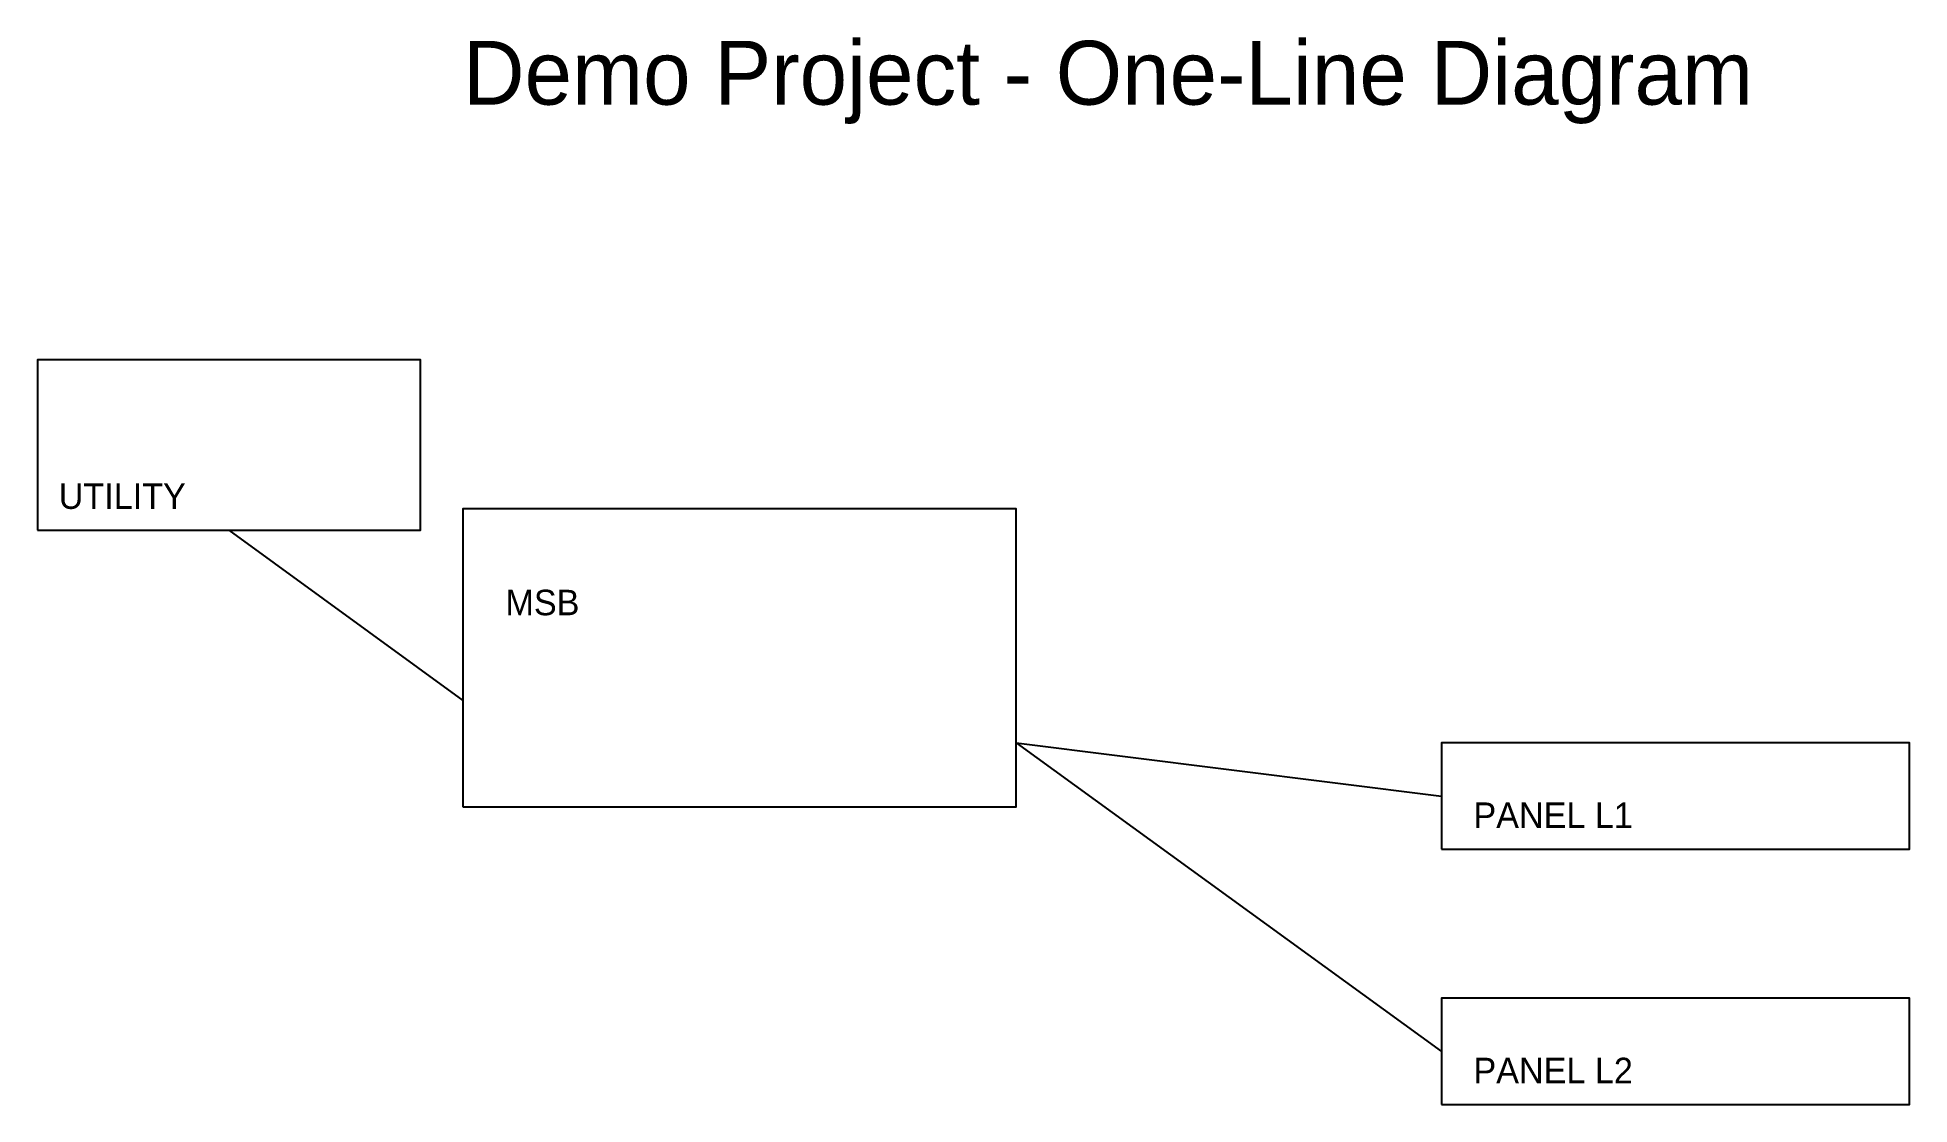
# Model space of a CAD drawing. Header units: metres. Extents: x -2 to 6.8, y 2.3 to 7.32.
import ezdxf

# ---------------------------------------------------------------- set-up
doc = ezdxf.new("R2010")
doc.units = ezdxf.units.M
for name, color, linetype in [('E-ANNO-TEXT', 7, 'Continuous'), ('E-POWR-1L-EQ', 7, 'Continuous'), ('E-POWR-1L-FDR', 7, 'Continuous')]:
    doc.layers.add(name, color=color, linetype=linetype)

msp = doc.modelspace()

# ---------------------------------------------------------------- linework, layer by layer
at = {"layer": 'E-POWR-1L-EQ'}
for points in [[(-2, 5), (-0.2, 5), (-0.2, 5.8), (-2, 5.8), (-2, 5)], [(0, 3.7), (2.6, 3.7), (2.6, 5.1), (0, 5.1), (0, 3.7)], [(4.6, 3.5), (6.8, 3.5), (6.8, 4), (4.6, 4), (4.6, 3.5)], [(4.6, 2.3), (6.8, 2.3), (6.8, 2.8), (4.6, 2.8), (4.6, 2.3)]]:
    msp.add_lwpolyline(points, close=True, dxfattribs=at)
at = {"layer": 'E-POWR-1L-FDR'}
for p, q in [((-1.1, 5), (0, 4.2)), ((2.6, 4), (4.6, 3.75)), ((2.6, 4), (4.6, 2.55))]:
    msp.add_line(p, q, dxfattribs=at)

# ---------------------------------------------------------------- texts
at = {"layer": 'E-ANNO-TEXT'}
for s, height, p in [('Demo Project - One-Line Diagram', 0.3, (0, 7)), ('UTILITY', 0.12, (-1.9, 5.1)), ('MSB', 0.12, (0.2, 4.6)), ('PANEL L1', 0.12, (4.75, 3.6)), ('PANEL L2', 0.12, (4.75, 2.4))]:
    msp.add_text(s, height=height, dxfattribs=at).set_placement(p)

doc.saveas('drawing.dxf')
